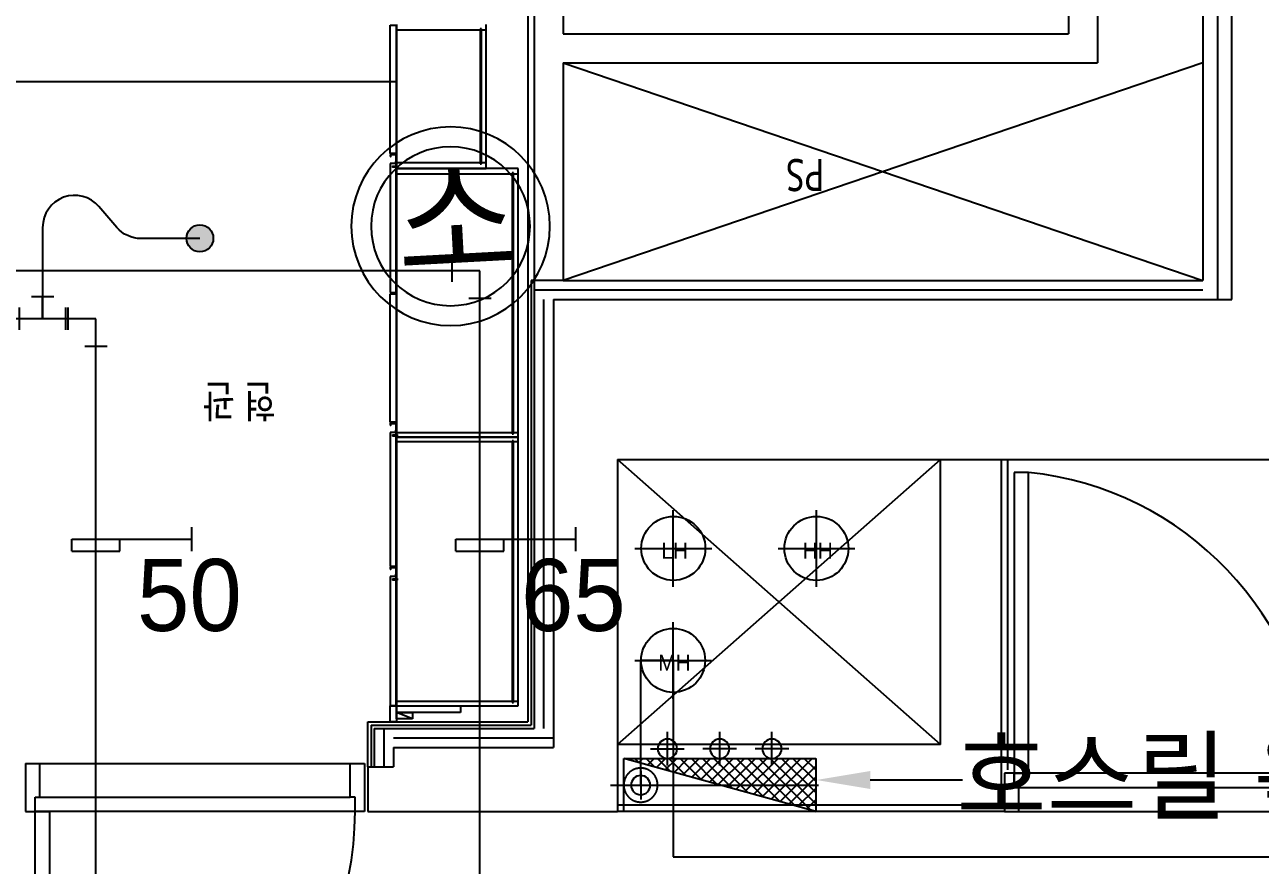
# Model space of a CAD drawing. Header units: millimetres. Extents: x 238075 to 303070, y -258150 to -205841.
# Drawn here: x 261080 to 264942, y -231129 to -228502 of the extents above; entities that cross this region are included whole.
import ezdxf
from ezdxf.enums import TextEntityAlignment as Align

# ---------------------------------------------------------------- set-up
doc = ezdxf.new("R2010")
doc.units = ezdxf.units.MM
doc.header["$LTSCALE"] = 200
doc.linetypes.add('CENTER', pattern=[65, 60, -2, 1, -2])
for name, color, linetype in [('-소화(SP가지관)', 3, 'Continuous'), ('-소화(SP헤드하향)', 2, 'Continuous'), ('-소화(배관-SP 2차)', 1, 'Continuous'), ('L1', 1, 'Continuous'), ('L2', 2, 'Continuous'), ('L4', 4, 'Continuous'), ('SP 배관  변경', 6, 'Continuous'), ('SP 후렉시블', 7, 'Continuous'), ('TEX', 3, 'Continuous'), ('소화기1.5', 7, 'Continuous'), ('아파트', 253, 'Continuous'), ('옥내소화전', 7, 'Continuous')]:
    doc.layers.add(name, color=color, linetype=linetype)
doc.styles.add('GHS1', font='Gulim.ttf')
doc.styles.add('돋움', font='Dotum.ttf')
doc.styles.add('맑은고딕', font='malgun.ttf', dxfattribs={"width": 0.8})
doc.linetypes.add('BATTING', pattern='A,0.0001,-0.1,[134,ltypeshp.shx,S=0.1,R=0,X=-0.1,Y=0],-0.2,[134,ltypeshp.shx,S=0.1,R=180,X=0.1,Y=0],-0.1', length=0.4001)

# ---------------------------------------------------------------- blocks, each defined once
blk = doc.blocks.new('A$C6D054328')
at = {"layer": 'L1', "color": 1}
blk.add_circle((0, 0), 155.2, dxfattribs=at)
at = {"layer": 'L2'}
blk.add_circle((0, 0), 124.2, dxfattribs=at)
at = {"layer": 'TEX', "style": 'GHS1'}
blk.add_text('소', height=150, dxfattribs=at).set_placement((-103, -65.7))
blk = doc.blocks.new('A$C39172136')
at = {"layer": '-소화(SP헤드하향)'}
blk.add_hatch(color=0, dxfattribs=at).paths.add_polyline_path([(0, -42, -1), (0, 42, -1)])
at = {"layer": '-소화(SP헤드하향)', "color": 0}
blk.add_circle((0, 0), 42, dxfattribs=at)
blk = doc.blocks.new('A$C78BA73EA')
for p, q in [((0.5, 5), (0.5, 0)), ((1, 5), (0.5, 5)), ((1, 5), (1, 3)), ((1, 3), (0.5, 3)), ((1, 0), (0, 0))]:
    blk.add_line(p, q)
blk = doc.blocks.new('A$C476E3A35')
at = {"color": 0}
for p, q in [((112.5, 0), (0, 0)), ((0, 0), (0, -113.2)), ((112.5, 45.1), (112.5, -45.1)), ((-45.1, -113.2), (45.1, -113.2))]:
    blk.add_line(p, q, dxfattribs=at)
blk = doc.blocks.new('A$C1978247E')
at = {"color": 0}
for p, q in [((-45.1, 90), (45.1, 90)), ((0, 0), (0, 90)), ((-93.8, -45.1), (-93.8, 45.1)), ((93.8, 0), (-93.8, 0)), ((93.8, -45.1), (93.8, 45.1))]:
    blk.add_line(p, q, dxfattribs=at)
blk = doc.blocks.new('A13')
for p, q in [((0, 1.2), (0, -1.2)), ((1.2, 0), (-1.2, 0))]:
    blk.add_line(p, q)
at = {"layer": 'L2'}
blk.add_circle((0, 0), 1, dxfattribs=at)
blk = doc.blocks.new('DS')
at = {"layer": '옥내소화전'}
h = blk.add_hatch(dxfattribs=at)
h.set_pattern_fill('BLOCK1', color=254, scale=0.3, style=0)
h.set_pattern_definition([(225, (503459.563, 5070365.827), (-19.091883, 19.091883), []), (135, (503459.563, 5070336.13), (19.091883, 19.091883), [])])
h.paths.add_polyline_path([(444596.5, 4838602.1), (444596.5, 4838692.3), (445246.5, 4838692.3), (444921, 4838602.1)])
h.paths.add_polyline_path([(444596.5, 4838512.3), (444596.5, 4838602.1), (444921, 4838602.1)])
for p, q in [((444744.7, 4838668), (444744.7, 4838782)), ((444921.5, 4838668), (444921.5, 4838782)), ((445098.4, 4838668), (445098.4, 4838782)), ((444687.7, 4838725), (444801.7, 4838725)), ((444864.6, 4838725), (444978.5, 4838725)), ((445155.4, 4838725), (445041.4, 4838725))]:
    blk.add_line(p, q, dxfattribs=at)
at = {"layer": '옥내소화전', "color": 2}
for p, q in [((444596.5, 4838512.3), (445246.5, 4838692.3)), ((444596.5, 4838692.3), (444596.5, 4838512.3)), ((445246.5, 4838692.3), (444596.5, 4838692.3)), ((445246.5, 4838512.3), (445246.5, 4838692.3)), ((444596.5, 4838512.3), (445246.5, 4838512.3))]:
    blk.add_line(p, q, dxfattribs=at)
at = {"layer": '옥내소화전', "color": 1, "linetype": 'CENTER'}
for p, q in [((445189, 4838650.8), (445189, 4838553.5)), ((445291.5, 4838602.1), (444586.9, 4838602.1))]:
    blk.add_line(p, q, dxfattribs=at)
at = {"layer": '옥내소화전'}
for centre in [(444744.7, 4838725), (444921.5, 4838725), (445098.4, 4838725)]:
    blk.add_circle(centre, 32.7, dxfattribs=at)
at = {"layer": '옥내소화전', "color": 1, "linetype": 'CENTER'}
blk.add_circle((445189, 4838602.1), 57.5, dxfattribs=at)
at = {"layer": '옥내소화전', "color": 2}
blk.add_circle((445189, 4838602.1), 32.5, dxfattribs=at)

msp = doc.modelspace()

# ---------------------------------------------------------------- linework, layer by layer
at = {"layer": '-소화(SP가지관)', "color": 2, "ltscale": 0.25}
for p, q in [((262502.6, -229271.2, 54985.4), (259436.2, -229271.2, 54985.4)), ((262502.6, -231261.2, 54985.4), (262502.6, -229271.2, 54985.4)), ((261302.6, -229421.2, 54985.4), (256994.4, -229421.2, 54985.4)), ((261302.6, -231261.2, 54985.4), (261302.6, -229421.2, 54985.4))]:
    msp.add_line(p, q, dxfattribs=at)
at = {"layer": '-소화(배관-SP 2차)', "color": 3}
for p, q in [((263106.7, -230488.8, 54985.4), (263005.3, -230488.8, 54985.4)), ((263005.3, -230878.3, 54985.4), (263005.3, -230488.8, 54985.4)), ((263106.7, -230488.8, 54985.4), (263106.7, -231102.7, 54985.4)), ((263106.7, -231102.7, 54985.4), (268871.9, -231102.5, 54985.4))]:
    msp.add_line(p, q, dxfattribs=at)
at = {"color": 0, "linetype": 'Continuous'}
msp.add_line((263723, -230862.4, 54985.3), (264010.7, -230862.4, 54985.3), dxfattribs=at)
msp.add_solid([(263723, -230834.3, 54985.4), (263723, -230890.5, 54985.4), (263554.2, -230862.4, 54985.4)], dxfattribs=at)
at = {"layer": 'L4'}
for p, q in [((264852.6, -229361.2, 54985.4), (264852.6, -223211.2, 54985.4)), ((264762.6, -223301.2), (264762.6, -229301.2)), ((264807.6, -223301.2), (264807.6, -229361.2)), ((264342.6, -226151.2), (264342.6, -228531.2)), ((264432.6, -226151.2), (264432.6, -228621.2)), ((262652.6, -226961.2), (262652.6, -230681.2)), ((262672.6, -226951.2), (262672.6, -229301.2)), ((262762.6, -226951.2), (262762.6, -228531.2)), ((262222.6, -228904.2), (262222.6, -228503.2)), ((262222.6, -228503.2), (262240.6, -228503.2)), ((262240.6, -228503.2), (262240.6, -228904.2)), ((262242.6, -228501.2), (262242.6, -228951.2)), ((262522.6, -228519.2), (262242.6, -228519.2)), ((262507.6, -228515.2), (262503.6, -228515.2)), ((262503.6, -228515.2), (262503.6, -228937.2)), ((262507.6, -228937.2), (262507.6, -228515.2)), ((262522.6, -228951.2), (262522.6, -228501.2)), ((262762.6, -228531.2), (264342.6, -228531.2)), ((262762.6, -228621.2), (264432.6, -228621.2)), ((262762.6, -228621.2), (264762.6, -229301.2)), ((264762.6, -228621.2), (262762.6, -229301.2)), ((262762.6, -228621.2), (262762.6, -229301.2)), ((262242.6, -228681.2), (261012.6, -228681.2)), ((262240.6, -228904.2), (262222.6, -228904.2)), ((262222.6, -228908.2), (262222.6, -228913.2)), ((262223.6, -228914.2), (262223.8, -228914.2)), ((262240.8, -228906.2), (262224.6, -228906.2)), ((262224.8, -228913.3), (262225.5, -228909.2)), ((262226.9, -228908), (262238, -228908)), ((262240, -228910), (262240, -228929.2)), ((262241.8, -228955.9), (262241.8, -228907.2)), ((262240.6, -228936.2), (262222.6, -228936.2)), ((262222.6, -228936.2), (262222.6, -229339.2)), ((262247.4, -228946.2), (262227.1, -228946.2)), ((262229.4, -228946.2), (262229.7, -228946)), ((262229.6, -228946.3), (262229.4, -228946.2)), ((262230.5, -228946.7), (262230, -228946.4)), ((262230.2, -228945.7), (262231, -228945.4)), ((262231.5, -228947.2), (262231, -228947)), ((262232.2, -228945), (262231.7, -228945)), ((262232.5, -228947.3), (262232, -228947.3)), ((262233.2, -228945.1), (262232.8, -228945.1)), ((262233.5, -228947.3), (262233, -228947.3)), ((262234.3, -228945.1), (262233.8, -228945.1)), ((262234.7, -228947.3), (262234.1, -228947.3)), ((262235.5, -228945.1), (262234.9, -228945.1)), ((262235.8, -228947.3), (262235.3, -228947.3)), ((262236.6, -228945.1), (262236, -228945.1)), ((262236.9, -228947.3), (262236.4, -228947.3)), ((262237.7, -228945.1), (262237.2, -228945.1)), ((262238.1, -228947.3), (262237.5, -228947.3)), ((262241.8, -228945.1), (262238.3, -228945.1)), ((262239.2, -228947.3), (262238.7, -228947.3)), ((262239.3, -228936.2), (262240.6, -228936.2)), ((262240.7, -228947.3), (262239.8, -228947.3)), ((262240.6, -229339.2), (262240.6, -228936.2)), ((262240.6, -228936.2), (262240.6, -228945.9)), ((262240.6, -228945.9), (262240.9, -228946.2)), ((262240.9, -228946.2), (262240.6, -228946.5)), ((262240.6, -228946.5), (262240.6, -228956.2)), ((262241.8, -228947.3), (262241.3, -228947.3)), ((262241.8, -228946.2), (262241.8, -228943.7)), ((262241.8, -228943.7), (262242.3, -228943.7)), ((262241.8, -228947.3), (262241.8, -228945)), ((262241.8, -228946.2), (262241.8, -228948.7)), ((262241.8, -228948.7), (262242.3, -228948.7)), ((262242.3, -228946.2), (262242.3, -228943.7)), ((262242.3, -228946.2), (262242.3, -228948.7)), ((262242.6, -228933.2), (262522.6, -228933.2)), ((262242.6, -228951.2), (262242.6, -229791.2)), ((262242.6, -228951.2), (262522.6, -228951.2)), ((262522.6, -228951.2), (262242.6, -228951.2)), ((262242.6, -228951.2), (262522.6, -228951.2)), ((262622.6, -228951.2), (262242.6, -228951.2)), ((262243.3, -228945.9), (262242.7, -228946.2)), ((262242.7, -228946.2), (262243.3, -228946.5)), ((262503.6, -228937.2), (262507.6, -228937.2)), ((262622.6, -229791.2), (262622.6, -228951.2)), ((262240.6, -228956.2), (262241.5, -228956.2)), ((262622.6, -228969.2), (262242.6, -228969.2)), ((262607.6, -228965.2), (262603.6, -228965.2)), ((262603.6, -228965.2), (262603.6, -229780.2)), ((262607.6, -229780.2), (262607.6, -228965.2)), ((262672.6, -229301.2), (262662.6, -229301.2)), ((262662.6, -229301.2), (262662.6, -230691.2)), ((262762.6, -229301.2), (262672.6, -229301.2)), ((262672.6, -229301.2), (262672.6, -230701.2)), ((262762.6, -229301.2), (264762.6, -229301.2)), ((262222.6, -229339.2), (262240.6, -229339.2)), ((262672.6, -229331.2), (264762.6, -229331.2)), ((262222.6, -229744.2), (262222.6, -229343.2)), ((262222.6, -229343.2), (262240.6, -229343.2)), ((262240.6, -229343.2), (262240.6, -229744.2)), ((262702.6, -230701.2), (262702.6, -229361.2)), ((262732.6, -229361.2, 54985.4), (264852.6, -229361.2, 54985.4)), ((262732.6, -229361.2, 54985.4), (262732.6, -230761.2, 54985.4)), ((262240.6, -229744.2), (262222.6, -229744.2)), ((262222.6, -229748.2), (262222.6, -229753.2)), ((262223.6, -229754.2), (262223.8, -229754.2)), ((262240.8, -229746.2), (262224.6, -229746.2)), ((262224.8, -229753.3), (262225.5, -229749.2)), ((262226.9, -229748), (262238, -229748)), ((262240, -229750), (262240, -229769.2)), ((262241.8, -229795.9), (262241.8, -229747.2)), ((262240.6, -229776.2), (262222.6, -229776.2)), ((262222.6, -229776.2), (262222.6, -230194.2)), ((262247.4, -229786.2), (262227.1, -229786.2)), ((262229.4, -229786.2), (262229.7, -229786)), ((262229.6, -229786.3), (262229.4, -229786.2)), ((262230.5, -229786.7), (262230, -229786.4)), ((262230.2, -229785.7), (262231, -229785.4)), ((262231.5, -229787.2), (262231, -229787)), ((262232.2, -229785), (262231.7, -229785)), ((262232.5, -229787.3), (262232, -229787.3)), ((262233.2, -229785.1), (262232.8, -229785.1)), ((262233.5, -229787.3), (262233, -229787.3)), ((262234.3, -229785.1), (262233.8, -229785.1)), ((262234.7, -229787.3), (262234.1, -229787.3)), ((262235.5, -229785.1), (262234.9, -229785.1)), ((262235.8, -229787.3), (262235.3, -229787.3)), ((262236.6, -229785.1), (262236, -229785.1)), ((262236.9, -229787.3), (262236.4, -229787.3)), ((262237.7, -229785.1), (262237.2, -229785.1)), ((262238.1, -229787.3), (262237.5, -229787.3)), ((262241.8, -229785.1), (262238.3, -229785.1)), ((262239.2, -229787.3), (262238.7, -229787.3)), ((262239.3, -229776.2), (262240.6, -229776.2)), ((262240.7, -229787.3), (262239.8, -229787.3)), ((262240.6, -230194.2), (262240.6, -229776.2)), ((262240.6, -229776.2), (262240.6, -229785.9)), ((262240.6, -229785.9), (262240.9, -229786.2)), ((262240.9, -229786.2), (262240.6, -229786.5)), ((262240.6, -229786.5), (262240.6, -229796.2)), ((262240.6, -229796.2), (262241.5, -229796.2)), ((262241.8, -229787.3), (262241.3, -229787.3)), ((262241.8, -229786.2), (262241.8, -229783.7)), ((262241.8, -229783.7), (262242.3, -229783.7)), ((262241.8, -229787.3), (262241.8, -229785)), ((262241.8, -229786.2), (262241.8, -229788.7)), ((262241.8, -229788.7), (262242.3, -229788.7)), ((262242.3, -229786.2), (262242.3, -229783.7)), ((262242.3, -229786.2), (262242.3, -229788.7)), ((262242.6, -229776.2), (262622.6, -229776.2)), ((262242.6, -229791.2), (262622.6, -229791.2)), ((262242.6, -229791.2), (262622.6, -229791.2)), ((262622.6, -229791.2), (262242.6, -229791.2)), ((262242.6, -229791.2), (262242.6, -230631.2)), ((262243.3, -229785.9), (262242.7, -229786.2)), ((262242.7, -229786.2), (262243.3, -229786.5)), ((262603.6, -229780.2), (262607.6, -229780.2)), ((262607.6, -229802.2), (262603.6, -229802.2)), ((262603.6, -229802.2), (262603.6, -230620.2)), ((262607.6, -230620.2), (262607.6, -229802.2)), ((262622.6, -230631.2), (262622.6, -229791.2)), ((262622.6, -229806.2), (262242.6, -229806.2)), ((263942.6, -230751.2, 0), (262932.6, -229861.2, 0)), ((262932.6, -230751.2, 0), (263942.6, -229861.2, 0)), ((262932.6, -229861.2, 54985.4), (265352.6, -229861.2, 54985.4)), ((262932.6, -229861.2, 54985.4), (262932.6, -230961.2, 54985.4)), ((263942.6, -230751.2, 0), (263942.6, -229861.2, 0)), ((264132.6, -230941.2, 0), (264132.6, -229861.2, 0)), ((264152.6, -230831.2, 0), (264152.6, -229861.2, 0)), ((264217.6, -229901.2), (264172.6, -229901.2)), ((264172.6, -229901.2), (264172.6, -230841.2)), ((264217.6, -230841.2), (264217.6, -229901.2)), ((262222.6, -230194.2), (262240.6, -230194.2)), ((262222.6, -230198.2), (262222.6, -230203.2)), ((262240.6, -230226.2), (262222.6, -230226.2)), ((262222.6, -230226.2), (262222.6, -230629.2)), ((262223.6, -230204.2), (262223.8, -230204.2)), ((262240.8, -230196.2), (262224.6, -230196.2)), ((262224.8, -230203.3), (262225.5, -230199.2)), ((262226.9, -230198), (262238, -230198)), ((262239.3, -230226.2), (262240.6, -230226.2)), ((262240, -230200), (262240, -230219.2)), ((262240.6, -230629.2), (262240.6, -230226.2)), ((262240.6, -230226.2), (262240.6, -230235.9)), ((262241.8, -230245.9), (262241.8, -230197.2)), ((262247.4, -230236.2), (262227.1, -230236.2)), ((262229.4, -230236.2), (262229.7, -230236)), ((262229.6, -230236.3), (262229.4, -230236.2)), ((262230.5, -230236.7), (262230, -230236.4)), ((262230.2, -230235.7), (262231, -230235.4)), ((262231.5, -230237.2), (262231, -230237)), ((262232.2, -230235), (262231.7, -230235)), ((262232.5, -230237.3), (262232, -230237.3)), ((262233.2, -230235.1), (262232.8, -230235.1)), ((262233.5, -230237.3), (262233, -230237.3)), ((262234.3, -230235.1), (262233.8, -230235.1)), ((262234.7, -230237.3), (262234.1, -230237.3)), ((262235.5, -230235.1), (262234.9, -230235.1)), ((262235.8, -230237.3), (262235.3, -230237.3)), ((262236.6, -230235.1), (262236, -230235.1)), ((262236.9, -230237.3), (262236.4, -230237.3)), ((262237.7, -230235.1), (262237.2, -230235.1)), ((262238.1, -230237.3), (262237.5, -230237.3)), ((262241.8, -230235.1), (262238.3, -230235.1)), ((262239.2, -230237.3), (262238.7, -230237.3)), ((262240.7, -230237.3), (262239.8, -230237.3)), ((262240.6, -230235.9), (262240.9, -230236.2)), ((262240.9, -230236.2), (262240.6, -230236.5)), ((262240.6, -230236.5), (262240.6, -230246.2)), ((262240.6, -230246.2), (262241.5, -230246.2)), ((262241.8, -230237.3), (262241.3, -230237.3)), ((262241.8, -230236.2), (262241.8, -230233.7)), ((262241.8, -230233.7), (262242.3, -230233.7)), ((262241.8, -230237.3), (262241.8, -230235)), ((262241.8, -230236.2), (262241.8, -230238.7)), ((262241.8, -230238.7), (262242.3, -230238.7)), ((262242.3, -230236.2), (262242.3, -230233.7)), ((262242.3, -230236.2), (262242.3, -230238.7)), ((262243.3, -230235.9), (262242.7, -230236.2)), ((262242.7, -230236.2), (262243.3, -230236.5)), ((262222.6, -230629.2), (262240.6, -230629.2)), ((262222.6, -230681.2), (262222.6, -230631.2)), ((262222.6, -230631.2), (262242.6, -230631.2)), ((262242.6, -230616.2), (262622.6, -230616.2)), ((262242.6, -230631.2), (262622.6, -230631.2)), ((262242.6, -230631.2), (262442.6, -230631.2)), ((262242.6, -230651.2), (262242.6, -230631.2)), ((262242.6, -230631.2), (262242.6, -230681.2)), ((262292.6, -230671.2), (262242.6, -230651.2)), ((262442.6, -230651.2), (262242.6, -230651.2)), ((262242.6, -230651.2), (262292.6, -230651.2)), ((262242.6, -230671.2), (262242.6, -230651.2)), ((262292.6, -230651.2), (262292.6, -230671.2)), ((262442.6, -230631.2), (262442.6, -230651.2)), ((262603.6, -230620.2), (262607.6, -230620.2)), ((262152.6, -230681.2), (262652.6, -230681.2)), ((262152.6, -230821.2), (262152.6, -230681.2)), ((262162.6, -230691.2), (262662.6, -230691.2)), ((262162.6, -230691.2), (262162.6, -230821.2)), ((262242.6, -230681.2), (262222.6, -230681.2)), ((262292.6, -230671.2), (262242.6, -230671.2)), ((262172.6, -230701.2), (262672.6, -230701.2)), ((262172.6, -230701.2), (262172.6, -230821.2)), ((262202.6, -230701.2), (262202.6, -230821.2)), ((262232.6, -230731.2), (262732.6, -230731.2)), ((262232.6, -230761.2, 54985.4), (262732.6, -230761.2, 54985.4)), ((262232.6, -230761.2, 54985.4), (262232.6, -230821.2, 54985.4)), ((263942.6, -230751.2, 0), (262932.6, -230751.2, 0)), ((261082.6, -230811.2), (261082.6, -230961.2)), ((261082.6, -230811.2), (261127.6, -230811.2)), ((261127.6, -230811.2), (262097.6, -230811.2)), ((261127.6, -230916.2), (261127.6, -230811.2)), ((262097.6, -230916.2), (262097.6, -230811.2)), ((262097.6, -230811.2), (262142.6, -230811.2)), ((262142.6, -230811.2), (262142.6, -230961.2)), ((262152.6, -230821.2, 54985.4), (262152.6, -230961.2, 54985.4)), ((262152.6, -230821.2, 54985.4), (262232.6, -230821.2, 54985.4)), ((264172.6, -230841.2), (264142.6, -230841.2)), ((264142.6, -230841.2), (264142.6, -230961.2)), ((264172.6, -230841.2), (264217.6, -230841.2)), ((265112.6, -230841.2), (264172.6, -230841.2)), ((264172.6, -230841.2), (264172.6, -230886.2)), ((264172.6, -230886.2), (264172.6, -230841.2)), ((264172.6, -230886.2), (265112.6, -230886.2)), ((264187.6, -230886.2), (264172.6, -230886.2)), ((264187.6, -230961.2), (264187.6, -230886.2)), ((261112.6, -230916.2), (261127.6, -230916.2)), ((261112.6, -230961.2), (261112.6, -230916.2)), ((261127.6, -230916.2), (262097.6, -230916.2)), ((262112.6, -230916.2), (262097.6, -230916.2)), ((262112.6, -230961.2), (262112.6, -230916.2)), ((261082.6, -230961.2), (261112.6, -230961.2)), ((262112.6, -230961.2), (261112.6, -230961.2)), ((261112.6, -230961.2), (261157.6, -230961.2)), ((261112.6, -231961.2), (261112.6, -230961.2)), ((261157.6, -230961.2), (261157.6, -231961.2)), ((262142.6, -230961.2), (262112.6, -230961.2)), ((262152.6, -230961.2, 54985.4), (262932.6, -230961.2, 54985.4)), ((264132.6, -230941.2, 0), (262932.6, -230941.2, 0)), ((264142.6, -230961.2, 0), (262932.6, -230961.2, 0)), ((264142.6, -230961.2), (264187.6, -230961.2)), ((264187.6, -230961.2), (265097.6, -230961.2))]:
    msp.add_line(p, q, dxfattribs=at)
for centre, radius, start, end in [((262224.6, -228908.2), 2, 90, 180), ((262223.6, -228913.2), 1, 180, 270), ((262223.8, -228913.2), 1, 270, 350.5377), ((262226.9, -228909.5), 1.5, 90, 170.5377), ((262238, -228910), 2, 0, 90), ((262240.8, -228907.2), 1, 0, 90), ((262229.6, -228946.2), 0.0741, 261.6708, 340.755), ((262231.8, -228944.8), 2.64, 214.5139, 221.5827), ((262231.9, -228947.4), 2.53, 135.95, 146.9742), ((262265.7, -228957.4), 37.7, 162.4349, 162.792), ((262231.9, -228946.5), 2.09, 158.0967, 178.9485), ((262230, -228946.7), 0.29, 101.5405, 133.2615), ((262229.6, -228946.5), 0.222, 341.4153, 358.2668), ((262229.8, -228946.5), 0.0219, 216.0583, 311.4129), ((262230.1, -228945.6), 0.0219, 52.4754, 147.83), ((262230.6, -228946), 0.658, 145.791, 156.5211), ((262234.1, -228947.4), 4.25, 157.3602, 166.477), ((262229.7, -228946.3), 0.766, 45.3945, 61.8714), ((262230.5, -228946.1), 0.413, 125.2208, 140.3621), ((262233, -228944.8), 3.14, 217.1362, 224.9853), ((262230.5, -228946.6), 0.0996, 284.72, 327.7986), ((262275.7, -228960.2), 47.1, 161.6928, 163.3718), ((262243.7, -228948.7), 13, 164.6539, 172.769), ((262231.5, -228948.5), 1.6, 110.8294, 117.4994), ((262230.8, -228947), 0.0274, 224.3398, 319.6944), ((262236.4, -228948), 5.98, 148.5169, 154.1457), ((262242.4, -228949.5), 11.7, 160.6647, 167.3578), ((262232.9, -228945.6), 1.8, 157.3839, 168.4526), ((262231.5, -228945), 0.274, 148.6787, 161.054), ((262230.8, -228946.4), 1.61, 57.3073, 72.9858), ((262231.3, -228944.9), 0.0274, 52.4754, 147.83), ((262233.7, -228946.5), 2.49, 145.9497, 160.3273), ((262230.8, -228946.7), 0.907, 329.0931, 346.1438), ((262231.4, -228947), 0.185, 304.2242, 329.4128), ((262231.5, -228947.2), 0.0453, 279.3532, 311.7617), ((262233.7, -228945), 3.14, 225.2519, 233.1209), ((262276.8, -228960.2), 47.1, 161.2596, 163.6282), ((262231.8, -228945.2), 0.181, 111.1602, 142.351), ((262232.4, -228947.9), 0.707, 120.6187, 142.4546), ((262231.6, -228947.3), 0.274, 328.6787, 341.054), ((262231.8, -228947.5), 0.0274, 232.4754, 327.83), ((262243.7, -228948.4), 11.9, 164.4577, 173.5466), ((262227.4, -228946.5), 4.54, 348.0312, 352.3901), ((262243.5, -228949.4), 11.6, 161.3396, 169.7903), ((262230.2, -228943.5), 2.5, 323.4202, 332.3657), ((262234.6, -228945.7), 2.41, 157.7565, 169.8226), ((262233.5, -228946.5), 1.41, 213.9183, 235.9793), ((262232.5, -228944.7), 0.0274, 52.4754, 147.83), ((262232.7, -228944.8), 0.274, 148.6787, 161.054), ((262231, -228946.3), 2.2, 33.2581, 46.2171), ((262234.9, -228946.6), 2.58, 146.2379, 159.1426), ((262231.2, -228946.6), 1.41, 331.997, 346.8111), ((262232.3, -228947.2), 0.235, 323.52, 332.6571), ((262277.8, -228960.2), 47.1, 161.2596, 163.6282), ((262232.9, -228945.2), 0.195, 121.2156, 141.1789), ((262232.7, -228947.7), 0.0274, 232.4754, 327.83), ((262232.8, -228945.1), 0.0453, 99.3532, 131.7617), ((262230.4, -228947), 2.51, 345.028, 356.4356), ((262235.1, -228949), 2.66, 140.9796, 149.6645), ((262232.5, -228947.5), 0.274, 328.6787, 341.054), ((262245.8, -228948.7), 13, 164.6539, 172.9632), ((262244.5, -228949.6), 11.7, 160.6647, 169.0887), ((262231.1, -228943.4), 2.66, 320.9796, 329.6645), ((262235.6, -228945.8), 2.47, 155.545, 167.4618), ((262233.7, -228944.9), 0.274, 148.6787, 161.054), ((262233.4, -228944.8), 0.0274, 52.4754, 147.83), ((262236, -228946.6), 2.77, 147.5365, 159.9751), ((262232.2, -228946.2), 1.92, 36.2959, 50.1803), ((262233.5, -228947.3), 0.0453, 279.3532, 311.7617), ((262235.7, -228945.2), 3.14, 223.8181, 233.1209), ((262232.4, -228946.6), 1.41, 331.997, 346.8111), ((262233.4, -228947.2), 0.235, 312.5581, 332.6571), ((262278.9, -228960.2), 47.1, 161.2596, 163.6282), ((262234, -228945.3), 0.287, 133.4748, 149.9307), ((262233.8, -228945.1), 0.0453, 99.3532, 131.7617), ((262231.5, -228947), 2.51, 345.028, 356.4356), ((262236.2, -228949), 2.66, 140.9796, 149.6645), ((262233.7, -228947.5), 0.274, 328.6787, 341.054), ((262233.9, -228947.7), 0.0274, 232.4754, 327.83), ((262246.9, -228948.7), 13, 164.6539, 172.9632), ((262245.6, -228949.6), 11.7, 160.6647, 169.0887), ((262232.3, -228943.4), 2.66, 320.9796, 329.6645), ((262236.8, -228945.8), 2.47, 155.545, 167.4618), ((262234.8, -228944.9), 0.274, 148.6787, 161.054), ((262234.6, -228944.8), 0.0274, 52.4754, 147.83), ((262233.4, -228946.2), 1.92, 36.2959, 50.1803), ((262237.2, -228946.6), 2.77, 147.5365, 159.9751), ((262236.9, -228945.2), 3.14, 223.8181, 233.1209), ((262233.5, -228946.6), 1.41, 331.997, 346.8111), ((262234.5, -228947.2), 0.235, 312.5581, 332.6571), ((262234.7, -228947.3), 0.0453, 279.3532, 311.7617), ((262235.1, -228945.3), 0.287, 133.4748, 149.9307), ((262280.1, -228960.2), 47.1, 161.2596, 163.6282), ((262234.9, -228945.1), 0.0453, 99.3532, 131.7617), ((262237.3, -228949), 2.66, 140.9796, 149.6645), ((262234.8, -228947.5), 0.274, 328.6787, 341.054), ((262235, -228947.7), 0.0274, 232.4754, 327.83), ((262248, -228948.7), 13, 164.6539, 172.9632), ((262232.6, -228947), 2.51, 345.028, 356.4356), ((262246.7, -228949.6), 11.7, 160.6647, 169.0887), ((262233.4, -228943.4), 2.66, 320.9796, 329.6645), ((262237.9, -228945.8), 2.47, 155.545, 167.4618), ((262235.9, -228944.9), 0.274, 148.6787, 161.054), ((262235.7, -228944.8), 0.0274, 52.4754, 147.83), ((262234.5, -228946.2), 1.92, 36.2959, 50.1803), ((262238.3, -228946.6), 2.77, 147.5365, 159.9751), ((262238, -228945.2), 3.14, 223.8181, 233.1209), ((262235.7, -228947.2), 0.235, 312.5581, 332.6571), ((262235.8, -228947.3), 0.0453, 279.3532, 311.7617), ((262234.6, -228946.6), 1.41, 331.997, 346.8111), ((262281.2, -228960.2), 47.1, 161.2596, 163.6282), ((262236.2, -228945.3), 0.287, 133.4748, 149.9307), ((262236.1, -228945.1), 0.0453, 99.3532, 131.7617), ((262236.1, -228947.7), 0.0274, 232.4754, 327.83), ((262233.8, -228947), 2.51, 345.028, 356.4356), ((262238.5, -228949), 2.66, 140.9796, 149.6645), ((262235.9, -228947.5), 0.274, 328.6787, 341.054), ((262249.2, -228948.7), 13, 164.6539, 172.9632), ((262247.9, -228949.6), 11.7, 160.6647, 169.0887), ((262234.5, -228943.4), 2.66, 320.9796, 329.6645), ((262239, -228945.8), 2.47, 155.545, 167.4618), ((262237.1, -228944.9), 0.274, 148.6787, 161.054), ((262236.8, -228944.8), 0.0274, 52.4754, 147.83), ((262239.4, -228946.6), 2.77, 147.5365, 159.9751), ((262235.6, -228946.2), 1.92, 36.2959, 50.1803), ((262236.9, -228947.3), 0.0453, 279.3532, 311.7617), ((262239.1, -228945.2), 3.14, 223.8181, 233.1209), ((262235.8, -228946.6), 1.41, 331.997, 346.8111), ((262236.8, -228947.2), 0.235, 312.5581, 332.6571), ((262237.4, -228945.3), 0.287, 133.4748, 149.9307), ((262282.3, -228960.2), 47.1, 161.2596, 163.6282), ((262237.2, -228945.1), 0.0453, 99.3532, 131.7617), ((262234.9, -228947), 2.51, 345.028, 356.4356), ((262239.6, -228949), 2.66, 140.9796, 149.6645), ((262237.1, -228947.5), 0.274, 328.6787, 341.054), ((262237.3, -228947.7), 0.0274, 232.4754, 327.83), ((262250.3, -228948.7), 13, 164.6539, 172.9632), ((262249, -228949.6), 11.7, 160.6647, 169.0887), ((262235.7, -228943.4), 2.66, 320.9796, 329.6645), ((262240.2, -228945.8), 2.47, 155.545, 167.4618), ((262238.2, -228944.9), 0.274, 148.6787, 161.054), ((262236.8, -228946.2), 1.92, 36.2959, 50.1803), ((262238, -228944.8), 0.0274, 52.4754, 147.83), ((262240.6, -228946.6), 2.77, 147.5365, 159.9751), ((262240.3, -228945.2), 3.14, 223.8181, 233.1209), ((262238.1, -228947.3), 0.0453, 279.3532, 311.7617), ((262237.9, -228947.2), 0.235, 312.5581, 332.6571), ((262238.5, -228945.3), 0.287, 133.4748, 149.9307), ((262236.9, -228946.6), 1.41, 331.997, 346.8111), ((262238.3, -228945.1), 0.0453, 99.3532, 131.7617), ((262283.5, -228960.2), 47.1, 161.2596, 163.6282), ((262240.7, -228949), 2.66, 140.9796, 149.6645), ((262238.2, -228947.5), 0.274, 328.6787, 341.054), ((262238.4, -228947.7), 0.0274, 232.4754, 327.83), ((262251.4, -228948.7), 13, 164.6539, 172.9632), ((262236, -228947), 2.51, 345.028, 356.4356), ((262250.1, -228949.6), 11.7, 160.6647, 169.0887), ((262236.8, -228943.4), 2.66, 320.9796, 329.6645), ((262241.3, -228945.8), 2.47, 155.545, 167.4618), ((262237.9, -228946.2), 1.92, 36.2959, 50.1803), ((262239.1, -228944.8), 0.0274, 52.4754, 147.83), ((262239.3, -228944.9), 0.274, 148.6787, 161.054), ((262241.7, -228946.6), 2.77, 147.5365, 159.9751), ((262239.2, -228947.3), 0.0453, 279.3532, 311.7617), ((262239.1, -228947.2), 0.235, 312.5581, 332.6571), ((262241.4, -228945.2), 3.14, 223.8181, 233.1209), ((262210, -228929.7), 30, 347.5561, 1.0227), ((262238, -228946.6), 1.41, 331.997, 346.8111), ((262239.5, -228945.1), 0.0453, 99.3532, 131.7617), ((262239.6, -228945.3), 0.287, 133.4748, 149.9307), ((262284.6, -228960.2), 47.1, 161.2596, 163.6282), ((262239.5, -228947.7), 0.0274, 232.4754, 327.83), ((262237.2, -228947), 2.51, 345.028, 356.4356), ((262241.9, -228949), 2.66, 140.9796, 149.6645), ((262239.3, -228947.5), 0.274, 328.6787, 341.054), ((262252.6, -228948.7), 13, 164.6539, 172.9632), ((262251.3, -228949.6), 11.7, 160.6647, 169.0887), ((262237.9, -228943.4), 2.66, 320.9796, 329.6645), ((262242.5, -228945.8), 2.47, 155.545, 167.4618), ((262240.3, -228944.8), 0.0274, 52.4754, 147.83), ((262240.5, -228944.9), 0.274, 148.6787, 161.054), ((262242.9, -228946.6), 2.77, 147.5365, 159.9751), ((262239, -228946.2), 1.92, 36.2959, 50.1803), ((262240.8, -228945.3), 0.287, 133.4748, 149.9307), ((262240.6, -228945.1), 0.0453, 99.3532, 131.7617), ((262242.9, -228945.2), 3.14, 223.8181, 233.1209), ((262240.7, -228947.3), 0.0453, 279.3532, 311.7617), ((262240.6, -228947.2), 0.235, 312.5581, 332.6571), ((262239, -228946.2), 2.05, 328.0235, 338.3527), ((262211.5, -228934.4), 32, 336.9333, 339.1192), ((262241, -228947.7), 0.0274, 232.4754, 327.83), ((262238.7, -228947), 2.51, 345.028, 356.4356), ((262243.4, -228949), 2.66, 140.9796, 149.6645), ((262240.8, -228947.5), 0.274, 328.6787, 341.054), ((262254.1, -228948.7), 13, 167.0383, 172.9632), ((262231.9, -228945.9), 9.48, 351.2422, 0.5794), ((262239.9, -228946.1), 3.43, 4.5021, 45.963), ((262239.9, -228946.2), 3.43, 314.037, 355.4979), ((262241.5, -228955.9), 0.3, 270, 0), ((262224.6, -229748.2), 2, 90, 180), ((262223.6, -229753.2), 1, 180, 270), ((262223.8, -229753.2), 1, 270, 350.5377), ((262226.9, -229749.5), 1.5, 90, 170.5377), ((262238, -229750), 2, 0, 90), ((262240.8, -229747.2), 1, 0, 90), ((262229.6, -229786.2), 0.0741, 261.6708, 340.755), ((262231.8, -229784.8), 2.64, 214.5139, 221.5827), ((262231.9, -229787.4), 2.53, 135.95, 146.9742), ((262265.7, -229797.4), 37.7, 162.4349, 162.792), ((262231.9, -229786.5), 2.09, 158.0967, 178.9485), ((262230, -229786.7), 0.29, 101.5405, 133.2615), ((262229.6, -229786.5), 0.222, 341.4153, 358.2668), ((262229.8, -229786.5), 0.0219, 216.0583, 311.4129), ((262230.1, -229785.6), 0.0219, 52.4754, 147.83), ((262230.6, -229786), 0.658, 145.791, 156.5211), ((262234.1, -229787.4), 4.25, 157.3602, 166.477), ((262229.7, -229786.3), 0.766, 45.3945, 61.8714), ((262230.5, -229786.1), 0.413, 125.2208, 140.3621), ((262233, -229784.8), 3.14, 217.1362, 224.9853), ((262230.5, -229786.6), 0.0996, 284.72, 327.7986), ((262275.7, -229800.2), 47.1, 161.6928, 163.3718), ((262243.7, -229788.7), 13, 164.6539, 172.769), ((262231.5, -229788.5), 1.6, 110.8294, 117.4994), ((262230.8, -229787), 0.0274, 224.3398, 319.6944), ((262236.4, -229788), 5.98, 148.5169, 154.1457), ((262242.4, -229789.5), 11.7, 160.6647, 167.3578), ((262232.9, -229785.6), 1.8, 157.3839, 168.4526), ((262231.5, -229785), 0.274, 148.6787, 161.054), ((262230.8, -229786.4), 1.61, 57.3073, 72.9858), ((262231.3, -229784.9), 0.0274, 52.4754, 147.83), ((262233.7, -229786.5), 2.49, 145.9497, 160.3273), ((262230.8, -229786.7), 0.907, 329.0931, 346.1438), ((262231.4, -229787), 0.185, 304.2242, 329.4128), ((262231.5, -229787.2), 0.0453, 279.3532, 311.7617), ((262233.7, -229785), 3.14, 225.2519, 233.1209), ((262276.8, -229800.2), 47.1, 161.2596, 163.6282), ((262231.8, -229785.2), 0.181, 111.1602, 142.351), ((262232.4, -229787.9), 0.707, 120.6187, 142.4546), ((262231.6, -229787.3), 0.274, 328.6787, 341.054), ((262231.8, -229787.5), 0.0274, 232.4754, 327.83), ((262243.7, -229788.4), 11.9, 164.4577, 173.5466), ((262227.4, -229786.5), 4.54, 348.0312, 352.3901), ((262243.5, -229789.4), 11.6, 161.3396, 169.7903), ((262230.2, -229783.5), 2.5, 323.4202, 332.3657), ((262234.6, -229785.7), 2.41, 157.7565, 169.8226), ((262233.5, -229786.5), 1.41, 213.9183, 235.9793), ((262232.5, -229784.7), 0.0274, 52.4754, 147.83), ((262232.7, -229784.8), 0.274, 148.6787, 161.054), ((262231, -229786.3), 2.2, 33.2581, 46.2171), ((262234.9, -229786.6), 2.58, 146.2379, 159.1426), ((262231.2, -229786.6), 1.41, 331.997, 346.8111), ((262232.3, -229787.2), 0.235, 323.52, 332.6571), ((262277.8, -229800.2), 47.1, 161.2596, 163.6282), ((262232.9, -229785.2), 0.195, 121.2156, 141.1789), ((262232.7, -229787.7), 0.0274, 232.4754, 327.83), ((262232.8, -229785.1), 0.0453, 99.3532, 131.7617), ((262230.4, -229787), 2.51, 345.028, 356.4356), ((262235.1, -229789), 2.66, 140.9796, 149.6645), ((262232.5, -229787.5), 0.274, 328.6787, 341.054), ((262245.8, -229788.7), 13, 164.6539, 172.9632), ((262244.5, -229789.6), 11.7, 160.6647, 169.0887), ((262231.1, -229783.4), 2.66, 320.9796, 329.6645), ((262235.6, -229785.8), 2.47, 155.545, 167.4618), ((262233.7, -229784.9), 0.274, 148.6787, 161.054), ((262233.4, -229784.8), 0.0274, 52.4754, 147.83), ((262236, -229786.6), 2.77, 147.5365, 159.9751), ((262232.2, -229786.2), 1.92, 36.2959, 50.1803), ((262233.5, -229787.3), 0.0453, 279.3532, 311.7617), ((262235.7, -229785.2), 3.14, 223.8181, 233.1209), ((262232.4, -229786.6), 1.41, 331.997, 346.8111), ((262233.4, -229787.2), 0.235, 312.5581, 332.6571), ((262278.9, -229800.2), 47.1, 161.2596, 163.6282), ((262234, -229785.3), 0.287, 133.4748, 149.9307), ((262233.8, -229785.1), 0.0453, 99.3532, 131.7617), ((262231.5, -229787), 2.51, 345.028, 356.4356), ((262236.2, -229789), 2.66, 140.9796, 149.6645), ((262233.7, -229787.5), 0.274, 328.6787, 341.054), ((262233.9, -229787.7), 0.0274, 232.4754, 327.83), ((262246.9, -229788.7), 13, 164.6539, 172.9632), ((262245.6, -229789.6), 11.7, 160.6647, 169.0887), ((262232.3, -229783.4), 2.66, 320.9796, 329.6645), ((262236.8, -229785.8), 2.47, 155.545, 167.4618), ((262234.8, -229784.9), 0.274, 148.6787, 161.054), ((262234.6, -229784.8), 0.0274, 52.4754, 147.83), ((262233.4, -229786.2), 1.92, 36.2959, 50.1803), ((262237.2, -229786.6), 2.77, 147.5365, 159.9751), ((262236.9, -229785.2), 3.14, 223.8181, 233.1209), ((262233.5, -229786.6), 1.41, 331.997, 346.8111), ((262234.5, -229787.2), 0.235, 312.5581, 332.6571), ((262234.7, -229787.3), 0.0453, 279.3532, 311.7617), ((262235.1, -229785.3), 0.287, 133.4748, 149.9307), ((262280.1, -229800.2), 47.1, 161.2596, 163.6282), ((262234.9, -229785.1), 0.0453, 99.3532, 131.7617), ((262237.3, -229789), 2.66, 140.9796, 149.6645), ((262234.8, -229787.5), 0.274, 328.6787, 341.054), ((262235, -229787.7), 0.0274, 232.4754, 327.83), ((262248, -229788.7), 13, 164.6539, 172.9632), ((262232.6, -229787), 2.51, 345.028, 356.4356), ((262246.7, -229789.6), 11.7, 160.6647, 169.0887), ((262233.4, -229783.4), 2.66, 320.9796, 329.6645), ((262237.9, -229785.8), 2.47, 155.545, 167.4618), ((262235.9, -229784.9), 0.274, 148.6787, 161.054), ((262235.7, -229784.8), 0.0274, 52.4754, 147.83), ((262234.5, -229786.2), 1.92, 36.2959, 50.1803), ((262238.3, -229786.6), 2.77, 147.5365, 159.9751), ((262238, -229785.2), 3.14, 223.8181, 233.1209), ((262235.7, -229787.2), 0.235, 312.5581, 332.6571), ((262235.8, -229787.3), 0.0453, 279.3532, 311.7617), ((262234.6, -229786.6), 1.41, 331.997, 346.8111), ((262281.2, -229800.2), 47.1, 161.2596, 163.6282), ((262236.2, -229785.3), 0.287, 133.4748, 149.9307), ((262236.1, -229785.1), 0.0453, 99.3532, 131.7617), ((262236.1, -229787.7), 0.0274, 232.4754, 327.83), ((262233.8, -229787), 2.51, 345.028, 356.4356), ((262238.5, -229789), 2.66, 140.9796, 149.6645), ((262235.9, -229787.5), 0.274, 328.6787, 341.054), ((262249.2, -229788.7), 13, 164.6539, 172.9632), ((262247.9, -229789.6), 11.7, 160.6647, 169.0887), ((262234.5, -229783.4), 2.66, 320.9796, 329.6645), ((262239, -229785.8), 2.47, 155.545, 167.4618), ((262237.1, -229784.9), 0.274, 148.6787, 161.054), ((262236.8, -229784.8), 0.0274, 52.4754, 147.83), ((262239.4, -229786.6), 2.77, 147.5365, 159.9751), ((262235.6, -229786.2), 1.92, 36.2959, 50.1803), ((262236.9, -229787.3), 0.0453, 279.3532, 311.7617), ((262239.1, -229785.2), 3.14, 223.8181, 233.1209), ((262235.8, -229786.6), 1.41, 331.997, 346.8111), ((262236.8, -229787.2), 0.235, 312.5581, 332.6571), ((262237.4, -229785.3), 0.287, 133.4748, 149.9307), ((262282.3, -229800.2), 47.1, 161.2596, 163.6282), ((262237.2, -229785.1), 0.0453, 99.3532, 131.7617), ((262234.9, -229787), 2.51, 345.028, 356.4356), ((262239.6, -229789), 2.66, 140.9796, 149.6645), ((262237.1, -229787.5), 0.274, 328.6787, 341.054), ((262237.3, -229787.7), 0.0274, 232.4754, 327.83), ((262250.3, -229788.7), 13, 164.6539, 172.9632), ((262249, -229789.6), 11.7, 160.6647, 169.0887), ((262235.7, -229783.4), 2.66, 320.9796, 329.6645), ((262240.2, -229785.8), 2.47, 155.545, 167.4618), ((262238.2, -229784.9), 0.274, 148.6787, 161.054), ((262236.8, -229786.2), 1.92, 36.2959, 50.1803), ((262238, -229784.8), 0.0274, 52.4754, 147.83), ((262240.6, -229786.6), 2.77, 147.5365, 159.9751), ((262240.3, -229785.2), 3.14, 223.8181, 233.1209), ((262238.1, -229787.3), 0.0453, 279.3532, 311.7617), ((262237.9, -229787.2), 0.235, 312.5581, 332.6571), ((262238.5, -229785.3), 0.287, 133.4748, 149.9307), ((262236.9, -229786.6), 1.41, 331.997, 346.8111), ((262238.3, -229785.1), 0.0453, 99.3532, 131.7617), ((262283.5, -229800.2), 47.1, 161.2596, 163.6282), ((262240.7, -229789), 2.66, 140.9796, 149.6645), ((262238.2, -229787.5), 0.274, 328.6787, 341.054), ((262238.4, -229787.7), 0.0274, 232.4754, 327.83), ((262251.4, -229788.7), 13, 164.6539, 172.9632), ((262236, -229787), 2.51, 345.028, 356.4356), ((262250.1, -229789.6), 11.7, 160.6647, 169.0887), ((262236.8, -229783.4), 2.66, 320.9796, 329.6645), ((262241.3, -229785.8), 2.47, 155.545, 167.4618), ((262237.9, -229786.2), 1.92, 36.2959, 50.1803), ((262239.1, -229784.8), 0.0274, 52.4754, 147.83), ((262239.3, -229784.9), 0.274, 148.6787, 161.054), ((262241.7, -229786.6), 2.77, 147.5365, 159.9751), ((262239.2, -229787.3), 0.0453, 279.3532, 311.7617), ((262239.1, -229787.2), 0.235, 312.5581, 332.6571), ((262241.4, -229785.2), 3.14, 223.8181, 233.1209), ((262210, -229769.7), 30, 347.5561, 1.0227), ((262238, -229786.6), 1.41, 331.997, 346.8111), ((262239.5, -229785.1), 0.0453, 99.3532, 131.7617), ((262239.6, -229785.3), 0.287, 133.4748, 149.9307), ((262284.6, -229800.2), 47.1, 161.2596, 163.6282), ((262239.5, -229787.7), 0.0274, 232.4754, 327.83), ((262237.2, -229787), 2.51, 345.028, 356.4356), ((262241.9, -229789), 2.66, 140.9796, 149.6645), ((262239.3, -229787.5), 0.274, 328.6787, 341.054), ((262252.6, -229788.7), 13, 164.6539, 172.9632), ((262251.3, -229789.6), 11.7, 160.6647, 169.0887), ((262237.9, -229783.4), 2.66, 320.9796, 329.6645), ((262242.5, -229785.8), 2.47, 155.545, 167.4618), ((262240.3, -229784.8), 0.0274, 52.4754, 147.83), ((262240.5, -229784.9), 0.274, 148.6787, 161.054), ((262242.9, -229786.6), 2.77, 147.5365, 159.9751), ((262239, -229786.2), 1.92, 36.2959, 50.1803), ((262240.8, -229785.3), 0.287, 133.4748, 149.9307), ((262240.6, -229785.1), 0.0453, 99.3532, 131.7617), ((262242.9, -229785.2), 3.14, 223.8181, 233.1209), ((262240.7, -229787.3), 0.0453, 279.3532, 311.7617), ((262240.6, -229787.2), 0.235, 312.5581, 332.6571), ((262239, -229786.2), 2.05, 328.0235, 338.3527), ((262211.5, -229774.4), 32, 336.9333, 339.1192), ((262241, -229787.7), 0.0274, 232.4754, 327.83), ((262238.7, -229787), 2.51, 345.028, 356.4356), ((262243.4, -229789), 2.66, 140.9796, 149.6645), ((262240.8, -229787.5), 0.274, 328.6787, 341.054), ((262254.1, -229788.7), 13, 167.0383, 172.9632), ((262231.9, -229785.9), 9.48, 351.2422, 0.5794), ((262241.5, -229795.9), 0.3, 270, 0), ((262239.9, -229786.1), 3.43, 4.5021, 45.963), ((262239.9, -229786.2), 3.43, 314.037, 355.4979), ((264115.2, -230894.8), 998.9, 3.0774, 84.1131), ((262224.6, -230198.2), 2, 90, 180), ((262223.6, -230203.2), 1, 180, 270), ((262223.8, -230203.2), 1, 270, 350.5377), ((262226.9, -230199.5), 1.5, 90, 170.5377), ((262238, -230200), 2, 0, 90), ((262210, -230219.7), 30, 347.5561, 1.0227), ((262240.8, -230197.2), 1, 0, 90), ((262229.6, -230236.2), 0.0741, 261.6708, 340.755), ((262231.8, -230234.8), 2.64, 214.5139, 221.5827), ((262231.9, -230237.4), 2.53, 135.95, 146.9742), ((262265.7, -230247.4), 37.7, 162.4349, 162.792), ((262231.9, -230236.5), 2.09, 158.0967, 178.9485), ((262230, -230236.7), 0.29, 101.5405, 133.2615), ((262229.6, -230236.5), 0.222, 341.4153, 358.2668), ((262229.8, -230236.5), 0.0219, 216.0583, 311.4129), ((262230.1, -230235.6), 0.0219, 52.4754, 147.83), ((262230.6, -230236), 0.658, 145.791, 156.5211), ((262234.1, -230237.4), 4.25, 157.3602, 166.477), ((262229.7, -230236.3), 0.766, 45.3945, 61.8714), ((262230.5, -230236.1), 0.413, 125.2208, 140.3621), ((262233, -230234.8), 3.14, 217.1362, 224.9853), ((262230.5, -230236.6), 0.0996, 284.72, 327.7986), ((262275.7, -230250.2), 47.1, 161.6928, 163.3718), ((262243.7, -230238.7), 13, 164.6539, 172.769), ((262231.5, -230238.5), 1.6, 110.8294, 117.4994), ((262230.8, -230237), 0.0274, 224.3398, 319.6944), ((262236.4, -230238), 5.98, 148.5169, 154.1457), ((262242.4, -230239.5), 11.7, 160.6647, 167.3578), ((262232.9, -230235.6), 1.8, 157.3839, 168.4526), ((262231.5, -230235), 0.274, 148.6787, 161.054), ((262230.8, -230236.4), 1.61, 57.3073, 72.9858), ((262231.3, -230234.9), 0.0274, 52.4754, 147.83), ((262233.7, -230236.5), 2.49, 145.9497, 160.3273), ((262230.8, -230236.7), 0.907, 329.0931, 346.1438), ((262231.4, -230237), 0.185, 304.2242, 329.4128), ((262231.5, -230237.2), 0.0453, 279.3532, 311.7617), ((262233.7, -230235), 3.14, 225.2519, 233.1209), ((262276.8, -230250.2), 47.1, 161.2596, 163.6282), ((262231.8, -230235.2), 0.181, 111.1602, 142.351), ((262232.4, -230237.9), 0.707, 120.6187, 142.4546), ((262231.6, -230237.3), 0.274, 328.6787, 341.054), ((262231.8, -230237.5), 0.0274, 232.4754, 327.83), ((262243.7, -230238.4), 11.9, 164.4577, 173.5466), ((262227.4, -230236.5), 4.54, 348.0312, 352.3901), ((262243.5, -230239.4), 11.6, 161.3396, 169.7903), ((262230.2, -230233.5), 2.5, 323.4202, 332.3657), ((262234.6, -230235.7), 2.41, 157.7565, 169.8226), ((262233.5, -230236.5), 1.41, 213.9183, 235.9793), ((262232.5, -230234.7), 0.0274, 52.4754, 147.83), ((262232.7, -230234.8), 0.274, 148.6787, 161.054), ((262231, -230236.3), 2.2, 33.2581, 46.2171), ((262234.9, -230236.6), 2.58, 146.2379, 159.1426), ((262231.2, -230236.6), 1.41, 331.997, 346.8111), ((262232.3, -230237.2), 0.235, 323.52, 332.6571), ((262277.8, -230250.2), 47.1, 161.2596, 163.6282), ((262232.9, -230235.2), 0.195, 121.2156, 141.1789), ((262232.7, -230237.7), 0.0274, 232.4754, 327.83), ((262232.8, -230235.1), 0.0453, 99.3532, 131.7617), ((262230.4, -230237), 2.51, 345.028, 356.4356), ((262235.1, -230239), 2.66, 140.9796, 149.6645), ((262232.5, -230237.5), 0.274, 328.6787, 341.054), ((262245.8, -230238.7), 13, 164.6539, 172.9632), ((262244.5, -230239.6), 11.7, 160.6647, 169.0887), ((262231.1, -230233.4), 2.66, 320.9796, 329.6645), ((262235.6, -230235.8), 2.47, 155.545, 167.4618), ((262233.7, -230234.9), 0.274, 148.6787, 161.054), ((262233.4, -230234.8), 0.0274, 52.4754, 147.83), ((262236, -230236.6), 2.77, 147.5365, 159.9751), ((262232.2, -230236.2), 1.92, 36.2959, 50.1803), ((262233.5, -230237.3), 0.0453, 279.3532, 311.7617), ((262235.7, -230235.2), 3.14, 223.8181, 233.1209), ((262232.4, -230236.6), 1.41, 331.997, 346.8111), ((262233.4, -230237.2), 0.235, 312.5581, 332.6571), ((262278.9, -230250.2), 47.1, 161.2596, 163.6282), ((262234, -230235.3), 0.287, 133.4748, 149.9307), ((262233.8, -230235.1), 0.0453, 99.3532, 131.7617), ((262231.5, -230237), 2.51, 345.028, 356.4356), ((262236.2, -230239), 2.66, 140.9796, 149.6645), ((262233.7, -230237.5), 0.274, 328.6787, 341.054), ((262233.9, -230237.7), 0.0274, 232.4754, 327.83), ((262246.9, -230238.7), 13, 164.6539, 172.9632), ((262245.6, -230239.6), 11.7, 160.6647, 169.0887), ((262232.3, -230233.4), 2.66, 320.9796, 329.6645), ((262236.8, -230235.8), 2.47, 155.545, 167.4618), ((262234.8, -230234.9), 0.274, 148.6787, 161.054), ((262234.6, -230234.8), 0.0274, 52.4754, 147.83), ((262233.4, -230236.2), 1.92, 36.2959, 50.1803), ((262237.2, -230236.6), 2.77, 147.5365, 159.9751), ((262236.9, -230235.2), 3.14, 223.8181, 233.1209), ((262233.5, -230236.6), 1.41, 331.997, 346.8111), ((262234.5, -230237.2), 0.235, 312.5581, 332.6571), ((262234.7, -230237.3), 0.0453, 279.3532, 311.7617), ((262235.1, -230235.3), 0.287, 133.4748, 149.9307), ((262280.1, -230250.2), 47.1, 161.2596, 163.6282), ((262234.9, -230235.1), 0.0453, 99.3532, 131.7617), ((262237.3, -230239), 2.66, 140.9796, 149.6645), ((262234.8, -230237.5), 0.274, 328.6787, 341.054), ((262235, -230237.7), 0.0274, 232.4754, 327.83), ((262248, -230238.7), 13, 164.6539, 172.9632), ((262232.6, -230237), 2.51, 345.028, 356.4356), ((262246.7, -230239.6), 11.7, 160.6647, 169.0887), ((262233.4, -230233.4), 2.66, 320.9796, 329.6645), ((262237.9, -230235.8), 2.47, 155.545, 167.4618), ((262235.9, -230234.9), 0.274, 148.6787, 161.054), ((262235.7, -230234.8), 0.0274, 52.4754, 147.83), ((262234.5, -230236.2), 1.92, 36.2959, 50.1803), ((262238.3, -230236.6), 2.77, 147.5365, 159.9751), ((262238, -230235.2), 3.14, 223.8181, 233.1209), ((262235.7, -230237.2), 0.235, 312.5581, 332.6571), ((262235.8, -230237.3), 0.0453, 279.3532, 311.7617), ((262234.6, -230236.6), 1.41, 331.997, 346.8111), ((262281.2, -230250.2), 47.1, 161.2596, 163.6282), ((262236.2, -230235.3), 0.287, 133.4748, 149.9307), ((262236.1, -230235.1), 0.0453, 99.3532, 131.7617), ((262236.1, -230237.7), 0.0274, 232.4754, 327.83), ((262233.8, -230237), 2.51, 345.028, 356.4356), ((262238.5, -230239), 2.66, 140.9796, 149.6645), ((262235.9, -230237.5), 0.274, 328.6787, 341.054), ((262249.2, -230238.7), 13, 164.6539, 172.9632), ((262247.9, -230239.6), 11.7, 160.6647, 169.0887), ((262234.5, -230233.4), 2.66, 320.9796, 329.6645), ((262239, -230235.8), 2.47, 155.545, 167.4618), ((262237.1, -230234.9), 0.274, 148.6787, 161.054), ((262236.8, -230234.8), 0.0274, 52.4754, 147.83), ((262239.4, -230236.6), 2.77, 147.5365, 159.9751), ((262235.6, -230236.2), 1.92, 36.2959, 50.1803), ((262236.9, -230237.3), 0.0453, 279.3532, 311.7617), ((262239.1, -230235.2), 3.14, 223.8181, 233.1209), ((262235.8, -230236.6), 1.41, 331.997, 346.8111), ((262236.8, -230237.2), 0.235, 312.5581, 332.6571), ((262237.4, -230235.3), 0.287, 133.4748, 149.9307), ((262282.3, -230250.2), 47.1, 161.2596, 163.6282), ((262237.2, -230235.1), 0.0453, 99.3532, 131.7617), ((262234.9, -230237), 2.51, 345.028, 356.4356), ((262239.6, -230239), 2.66, 140.9796, 149.6645), ((262237.1, -230237.5), 0.274, 328.6787, 341.054), ((262237.3, -230237.7), 0.0274, 232.4754, 327.83), ((262250.3, -230238.7), 13, 164.6539, 172.9632), ((262249, -230239.6), 11.7, 160.6647, 169.0887), ((262235.7, -230233.4), 2.66, 320.9796, 329.6645), ((262240.2, -230235.8), 2.47, 155.545, 167.4618), ((262238.2, -230234.9), 0.274, 148.6787, 161.054), ((262236.8, -230236.2), 1.92, 36.2959, 50.1803), ((262238, -230234.8), 0.0274, 52.4754, 147.83), ((262240.6, -230236.6), 2.77, 147.5365, 159.9751), ((262240.3, -230235.2), 3.14, 223.8181, 233.1209), ((262238.1, -230237.3), 0.0453, 279.3532, 311.7617), ((262237.9, -230237.2), 0.235, 312.5581, 332.6571), ((262238.5, -230235.3), 0.287, 133.4748, 149.9307), ((262236.9, -230236.6), 1.41, 331.997, 346.8111), ((262238.3, -230235.1), 0.0453, 99.3532, 131.7617), ((262283.5, -230250.2), 47.1, 161.2596, 163.6282), ((262240.7, -230239), 2.66, 140.9796, 149.6645), ((262238.2, -230237.5), 0.274, 328.6787, 341.054), ((262238.4, -230237.7), 0.0274, 232.4754, 327.83), ((262251.4, -230238.7), 13, 164.6539, 172.9632), ((262236, -230237), 2.51, 345.028, 356.4356), ((262250.1, -230239.6), 11.7, 160.6647, 169.0887), ((262236.8, -230233.4), 2.66, 320.9796, 329.6645), ((262241.3, -230235.8), 2.47, 155.545, 167.4618), ((262237.9, -230236.2), 1.92, 36.2959, 50.1803), ((262239.1, -230234.8), 0.0274, 52.4754, 147.83), ((262239.3, -230234.9), 0.274, 148.6787, 161.054), ((262241.7, -230236.6), 2.77, 147.5365, 159.9751), ((262239.2, -230237.3), 0.0453, 279.3532, 311.7617), ((262239.1, -230237.2), 0.235, 312.5581, 332.6571), ((262241.4, -230235.2), 3.14, 223.8181, 233.1209), ((262238, -230236.6), 1.41, 331.997, 346.8111), ((262239.5, -230235.1), 0.0453, 99.3532, 131.7617), ((262239.6, -230235.3), 0.287, 133.4748, 149.9307), ((262284.6, -230250.2), 47.1, 161.2596, 163.6282), ((262239.5, -230237.7), 0.0274, 232.4754, 327.83), ((262237.2, -230237), 2.51, 345.028, 356.4356), ((262241.9, -230239), 2.66, 140.9796, 149.6645), ((262239.3, -230237.5), 0.274, 328.6787, 341.054), ((262252.6, -230238.7), 13, 164.6539, 172.9632), ((262251.3, -230239.6), 11.7, 160.6647, 169.0887), ((262237.9, -230233.4), 2.66, 320.9796, 329.6645), ((262242.5, -230235.8), 2.47, 155.545, 167.4618), ((262240.3, -230234.8), 0.0274, 52.4754, 147.83), ((262240.5, -230234.9), 0.274, 148.6787, 161.054), ((262242.9, -230236.6), 2.77, 147.5365, 159.9751), ((262239, -230236.2), 1.92, 36.2959, 50.1803), ((262240.8, -230235.3), 0.287, 133.4748, 149.9307), ((262240.6, -230235.1), 0.0453, 99.3532, 131.7617), ((262242.9, -230235.2), 3.14, 223.8181, 233.1209), ((262240.7, -230237.3), 0.0453, 279.3532, 311.7617), ((262240.6, -230237.2), 0.235, 312.5581, 332.6571), ((262239, -230236.2), 2.05, 328.0235, 338.3527), ((262211.5, -230224.4), 32, 336.9333, 339.1192), ((262241, -230237.7), 0.0274, 232.4754, 327.83), ((262238.7, -230237), 2.51, 345.028, 356.4356), ((262243.4, -230239), 2.66, 140.9796, 149.6645), ((262240.8, -230237.5), 0.274, 328.6787, 341.054), ((262254.1, -230238.7), 13, 167.0383, 172.9632), ((262231.9, -230235.9), 9.48, 351.2422, 0.5794), ((262241.5, -230245.9), 0.3, 270, 0), ((262239.9, -230236.1), 3.43, 4.5021, 45.963), ((262239.9, -230236.2), 3.43, 314.037, 355.4979), ((261112.6, -230961.2), 1000, 270, 0)]:
    msp.add_arc(centre, radius, start, end, dxfattribs=at)
at = {"layer": 'SP 배관  변경'}
msp.add_line((261136.2, -229287.6, 54985.4), (261136.2, -229421.2, 54985.4), dxfattribs=at)
at = {"layer": 'SP 후렉시블', "color": 6, "linetype": 'BATTING', "ltscale": 5, "elevation": 54985.4}
msp.add_lwpolyline([(261627.6, -229169.8), (261444.1, -229170.5, -0.220631), (261367.6, -229135.4), (261312.2, -229070.5, 0.697236), (261136.2, -229135.4), (261136.2, -229287.6), (261136.2, -229317.6)], format="xyb", dxfattribs=at)
at = {"layer": '아파트'}
msp.add_circle((263075.4, -230841.1, 54985.4), 25000, dxfattribs=at)

# ---------------------------------------------------------------- block references
at = {"layer": '-소화(SP가지관)', "color": 2, "ltscale": 0.25, "xscale": 0.7731199999823013, "yscale": 0.7731199999823013, "zscale": 0.7731199999823013, "rotation": 270}
for p in [(262502.6, -229271.2, 54985.4), (261302.6, -229421.2, 54985.4)]:
    msp.add_blockref('A$C476E3A35', p, dxfattribs=at)
at = {"layer": '-소화(SP가지관)', "color": 2, "ltscale": 0.25, "xscale": 0.773119999980927, "yscale": 0.773119999980927, "zscale": 0.773119999980927}
msp.add_blockref('A$C1978247E', (261136.2, -229421.2, 54985.4), dxfattribs=at)
at = {"layer": '-소화(SP헤드하향)', "ltscale": 0.2, "rotation": 180.0000000038625}
msp.add_blockref('A$C39172136', (261627.6, -229169.8, 54985.4), dxfattribs=at)
for name, p, xscale, yscale, zscale, rotation in [('A13', (263107.3, -230138.8, 54985.4), 100, 100, 100, 180.0000000000675), ('A13', (263554.5, -230138.8, 54985.4), 100, 100, 100, 180.0000000000675), ('A$C78BA73EA', (261602.6, -230072.1, 54985.4), -75, 75, 75, 90), ('A$C78BA73EA', (262802.6, -230072.1, 54985.4), -75, 75, 75, 90), ('A13', (263106.7, -230488.8, 54985.4), 100, 100, 100, 180.0000000000675)]:
    msp.add_blockref(name, p, dxfattribs=dict(xscale=xscale, yscale=yscale, zscale=zscale, rotation=rotation))
at = {"xscale": -0.9230769230769231, "yscale": 0.9230769230769231, "zscale": 0.9230769230769231}
msp.add_blockref('DS', (673949, -4697280.3, 54985.4), dxfattribs=at)
at = {"layer": '소화기1.5', "xscale": -1.999999999999999, "yscale": 1.999999999999999, "zscale": 2, "rotation": 3.099144874120856}
msp.add_blockref('A$C6D054328', (262411, -229132, 54985.4), dxfattribs=at)

# ---------------------------------------------------------------- texts
at = {"layer": 'L4', "style": '맑은고딕', "width": 0.8}
for s, p in [('PS', (263519.6, -228972.2)), ('현 관', (261750.5, -229678.7))]:
    msp.add_text(s, height=100, rotation=180, dxfattribs=at).set_placement(p, align=Align.MIDDLE_CENTER)
at = {"layer": 'TEX', "style": '돋움'}
for s, p in [('LH', (263111.4, -230146.2, 54985.4)), ('HH', (263558.6, -230146.2, 54985.4)), ('MH', (263110.8, -230496.2, 54985.4))]:
    msp.add_text(s, height=50, dxfattribs=at).set_placement(p, align=Align.MIDDLE_CENTER)
for s, p in [('50', (261431.2, -230396.7, 54985.4)), ('65', (262631.2, -230396.7, 54985.4))]:
    msp.add_text(s, height=225, dxfattribs=at).set_placement(p)
at = {"layer": 'TEX', "linetype": 'Continuous', "style": '돋움'}
msp.add_text('호스릴 옥내소화전', height=225, dxfattribs=at).set_placement((263992, -230962.3, 54985.4))

doc.saveas('drawing.dxf')
